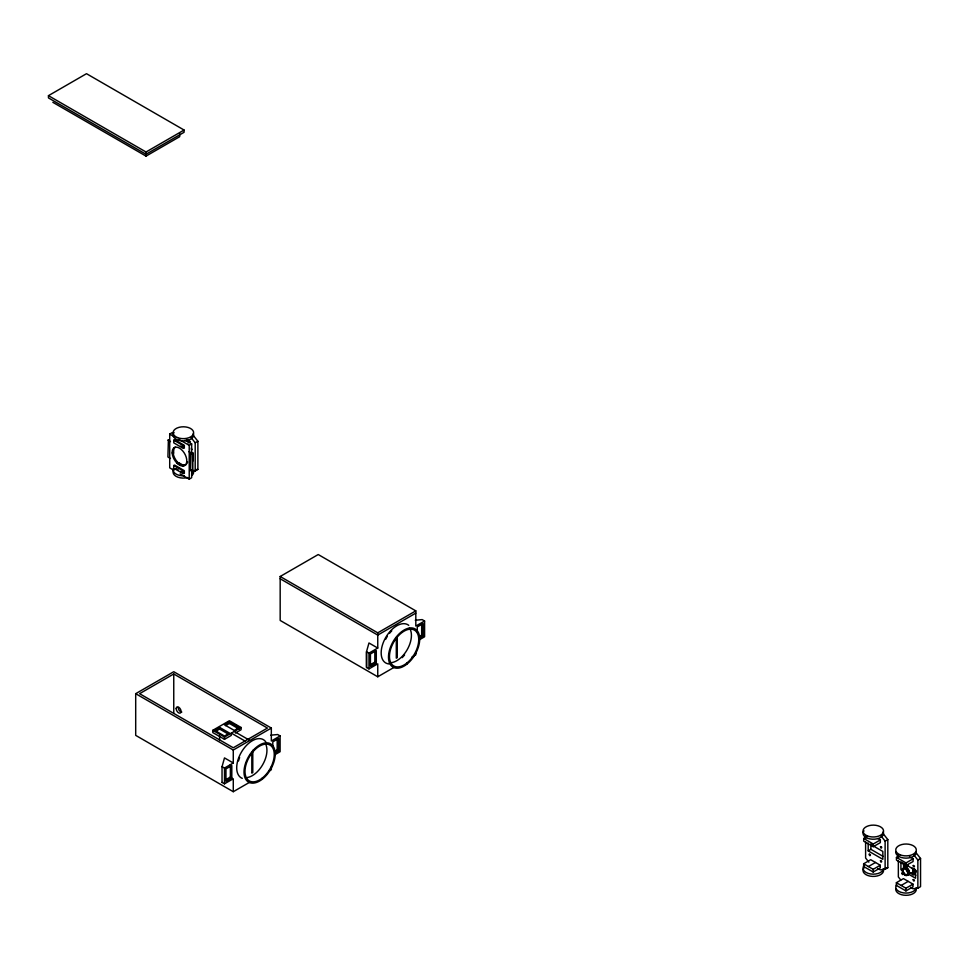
<?xml version="1.0" encoding="UTF-8"?>
<svg xmlns="http://www.w3.org/2000/svg" width="969" height="969" viewBox="0 0 969 969"><rect width="100%" height="100%" fill="white"/><g stroke="black" fill="none" stroke-linecap="round" stroke-linejoin="round"><path stroke-width="1.45" d="M275.099 754.609L280.114 751.714L280.114 735.943L271.332 741.006L271.332 728.058L173.754 671.723L135.696 693.683L135.696 735.374L233.275 791.709L233.275 778.761L224.493 783.824L222.058 782.419M233.275 762.978L224.493 757.915L222.058 766.649L224.493 768.054L233.275 762.978L233.275 750.03L271.332 728.058M377.753 676.786L377.753 663.826L368.971 668.889L366.536 667.484L366.512 651.701L368.971 642.98L377.753 648.043L377.753 632.842L280.174 576.494L280.174 620.439L377.753 676.786L394.25 667.253M192.892 461.014L192.916 453.141M863.633 863.791L863.633 866.492L873.19 872.015L880.264 867.933L880.264 865.232L870.707 859.709L863.633 863.791L873.202 869.314L880.264 865.232M867.243 836.453L863.706 838.488L863.706 841.189L873.263 846.712L880.336 842.63L880.336 839.929L877.95 838.548M870.646 844.423L882.844 851.46L882.832 859.333L868.188 850.879L868.212 843.018M868.188 850.879L870.877 849.328L870.889 844.084M873.19 872.015L873.202 869.314M873.263 846.712L873.275 844.011L880.336 839.929M896.373 882.698L896.373 885.4L905.93 890.911L913.004 886.841L913.004 884.14L903.447 878.617L896.373 882.698L905.942 888.222L913.004 884.14M898.808 856.039L896.446 857.395L896.446 860.097L906.827 866.153L907.856 865.559L906.875 864.99A1.381 0.799 60 0 0 906.245 864.893M903.629 864.3L903.617 868.236L900.928 869.787L900.952 861.913L915.584 870.368L915.56 878.241L908.244 874.014M905.93 890.911L905.942 888.222M906.003 865.62L906.015 862.919L913.077 858.837L909.491 856.766M913.077 858.837L913.077 861.538L905.845 865.583A1.381 0.799 60 0 0 905.676 867.727M48.45 95.665L86.507 73.692L184.086 130.04L184.086 132.293L146.028 154.253L48.45 97.917L48.45 95.665L146.028 152L184.086 130.04M52.847 102.314L146.028 156.118L179.689 136.677L179.689 133.746M173.608 470.122L169.708 467.87L169.708 434.076L172.143 432.658M170.483 458.494L167.916 457.005L168.4 439.829M188.059 442.966L190.408 441.61L186.823 439.538M178.817 439.332L189.221 445.34L191.656 443.923L191.656 454.219M191.535 471.394L195.193 470.97L195.193 442.797L197.882 441.246L193.001 435.045M190.711 452.366L190.178 470.704L190.711 470.389M192.783 452.693L191.317 453.54A1.381 0.799 60 0 1 191.814 453.964M189.742 452.705L192.795 453.904L192.795 470.813L189.742 469.614M195.193 470.97L197.882 469.408L197.882 441.246M180.113 473.877L189.221 479.134L191.656 477.729L191.656 470.389M280.174 576.494L318.232 554.534L415.81 610.87L415.81 626.071L424.592 621.008L424.592 636.778L419.577 639.673M173.754 673.976L139.597 693.683L233.275 747.777L267.432 728.058L173.754 673.976L173.754 713.402M377.753 632.842L415.81 610.87M245.121 741.091L231.325 733.121L231.325 735.374L224.493 739.323L212.78 732.564L212.78 730.311L229.374 720.73L241.087 727.489L241.087 729.742L235.394 733.036M415.81 613.123L377.753 635.095L280.174 578.759M219.612 727.38L214.537 730.311L224.493 736.052L229.568 733.121L219.612 727.38L219.612 729.063L228.321 734.09M229.374 721.748L224.299 724.679L234.256 730.42L239.331 727.489L229.374 721.748L229.374 723.431L239.331 729.185M215.808 731.268L219.612 729.063M225.571 725.636L229.374 723.431M366.536 667.484L366.536 651.713L368.971 653.118L377.753 648.043M212.78 730.311L224.493 737.07L241.087 727.489M370.146 664.831L374.833 662.13L376.299 662.978L376.299 650.587L370.437 653.966L370.437 666.357L376.299 662.978M419.323 636.439L421.672 635.095L423.126 635.93L423.126 623.539L417.276 626.919L417.276 632.43M419.613 637.965L423.126 635.93M412.007 657.006L415.81 654.814L415.81 651.931M225.668 779.766L230.356 777.065L231.809 777.913L231.809 765.522L225.959 768.901L225.959 781.293L231.809 777.913M274.845 751.375L277.182 750.03L278.648 750.866L278.648 738.475L272.798 741.854L272.798 747.365M275.135 752.901L278.648 750.866M233.275 791.709L249.772 782.189M268.801 771.203L271.332 769.749L271.332 766.867M877.805 868.454L880.24 869.859L885.121 869.29L885.121 841.128L887.81 839.566L882.929 833.376M868.418 866.552L875.491 862.471M885.121 869.29L887.81 867.739L887.81 839.566M910.545 887.35L912.98 888.755L917.861 888.198L917.861 860.024L920.55 858.473L915.669 852.272M914.627 868.963L913.161 869.811L914.142 870.368A1.381 0.799 60 0 1 915.111 872.064A1.381 0.799 60 0 1 914.142 872.621L913.161 872.064L913.161 874.825L914.627 873.977M914.142 870.368L915.172 869.774A1.381 0.799 60 0 1 916.141 871.47A1.381 0.799 60 0 1 915.172 872.027L913.161 872.064M914.142 872.621L915.608 871.785M901.158 885.46L908.219 881.378M917.861 888.198L920.55 886.647L920.55 858.473M195.447 469.699L197.882 469.408M885.375 868.018L887.81 867.739M415.277 620.233L422.157 619.603L424.592 621.008M270.799 735.168L277.679 734.538L280.114 735.943M191.22 449.907L191.959 449.483L191.22 448.211M185.152 440.168L191.656 443.923M169.708 434.076L174.904 437.08M174.59 439.708L184.34 445.34L184.34 448.15L180.682 446.043M863.706 838.488L873.275 844.011M896.446 857.395L906.015 862.919M914.191 869.217L915.172 869.774M191.377 452.378L192.346 452.935A1.381 0.799 60 0 1 193.097 453.771M188.943 451.687L192.795 453.904M167.916 440.108L170.483 441.585M870.877 849.328L883.074 856.378M913.379 873.868L915.814 875.273M910.63 873.36L913.161 874.825M178.671 462.661L183.807 465.617M176.903 462.201L183.323 465.907M177.157 463.194L181.07 465.447M174.59 465.059L184.34 470.692L184.34 473.502L180.682 471.394M175.801 468.572L178.248 469.989M234.256 731.438L249.312 740.122M135.696 693.683L233.275 750.03M913.791 854.864L917.861 860.024M881.051 835.956L885.121 841.128M900.782 880.022L898.348 876.933L898.348 860.617M868.854 862.156L865.608 858.025L865.608 841.722M191.123 437.637L195.193 442.797M914.191 871.47L914.191 874.232M904.138 864.033L904.138 868.26M903.702 864.287L903.702 868.515M898.348 854.694L898.348 857.65M865.608 835.787L865.608 838.754M421.672 624.072L421.672 635.095M397.278 636.875L397.278 657.624L396.297 658.193L396.297 637.432M374.833 651.12L374.833 662.13M368.971 653.118L368.971 668.889M277.182 739.008L277.182 750.03M252.788 750.321L252.788 772.559L251.819 773.129L251.819 752.368M230.356 764.674L230.356 777.065M224.493 737.07L224.493 739.323M224.493 768.054L224.493 783.824M222.034 766.636L222.034 782.455M219.612 736.028L219.612 740.473M192.31 454.195L192.31 471.091M189.221 445.34L189.221 479.134M146.028 152L146.028 156.118M193.291 433.446A10.284 5.935 0 0 1 182.463 440.895A10.284 5.935 0 0 1 174.045 432.465M193.291 470.631A10.284 5.935 0 0 1 191.789 475.561M187.707 477.535A10.284 5.935 0 0 1 176.092 476.36A10.284 5.935 0 0 1 174.045 469.65M193.606 470.425A10.284 5.935 0 0 1 191.789 473.308M184.255 475.815A10.284 5.935 0 0 1 173.439 468.366M185.018 465.12A10.344 5.971 60 0 1 182.378 464.854M173.778 453.25A10.344 5.971 60 0 1 173.778 449.955M174.19 448.611A10.344 5.971 60 0 1 174.868 447.533M186.496 464.26A10.344 5.971 60 0 1 175.777 459.912A10.344 5.971 60 0 1 175.244 447.097M187.598 461.85A10.344 5.971 60 0 1 187.174 463.194M883.219 868.951A10.284 5.935 0 0 1 872.403 876.4A10.284 5.935 0 0 1 863.973 867.982M883.534 868.757A10.284 5.935 0 0 1 870.634 873.965A10.284 5.935 0 0 1 863.973 865.729M883.219 831.765A10.284 5.935 0 0 1 872.403 839.215A10.284 5.935 0 0 1 863.973 830.796M912.059 867.909A4.142 2.386 60 0 1 912.798 871.7A4.142 2.386 60 0 1 910.569 872.754M907.117 866.783A4.142 2.386 60 0 1 908.365 865.353M903.702 868.757A4.142 2.386 60 0 1 906.96 867.945A4.142 2.386 60 0 1 909.503 872.984A4.142 2.386 60 0 1 906.584 874.462M904.15 868.503A3.731 2.156 60 0 1 908.438 870.005A3.731 2.156 60 0 1 907.59 874.474M916.274 888.876A10.284 5.935 0 0 1 906.027 895.32A10.284 5.935 0 0 1 895.792 888.876M916.274 887.652A10.284 5.935 0 0 1 903.374 892.873A10.284 5.935 0 0 1 896.713 884.624M916.274 851.69A10.284 5.935 0 0 1 906.027 858.146A10.284 5.935 0 0 1 895.792 851.69M266.063 745.04A20.7 11.955 -60 0 1 262.66 764.735A20.7 11.955 -60 0 1 247.301 777.526M238.556 760.919A20.7 11.955 -60 0 1 239.634 757.625M242.274 778.361A22.081 12.742 -60 0 1 242.274 750.745A22.081 12.742 -60 0 1 265.821 741.939M181.809 712.045A3.452 1.986 60 0 1 178.151 707.491M409.463 628.057A20.7 11.955 -60 0 1 407.137 649.799A20.7 11.955 -60 0 1 389.465 662.687M385.577 639.431A20.7 11.955 -60 0 1 387.382 636.306M389.465 633.411A20.7 11.955 -60 0 1 391.779 630.831M404.594 654.923A22.081 12.742 -60 0 1 402.123 657.685M388.981 663.947A22.081 12.742 -60 0 1 384.826 639.14A22.081 12.742 -60 0 1 408.748 625.332M173.705 465.471L173.705 468.172L183.262 473.684L183.274 470.995L173.705 465.471M173.778 440.168L173.778 442.869L183.335 448.393L183.347 445.692L173.778 440.168M869.254 854.173C869.157 857.529 872.088 854.307 869.254 854.173M880.518 846.603C880.421 849.946 883.353 846.724 880.518 846.603M880.482 860.654C880.385 864.009 883.316 860.775 880.482 860.654M901.994 873.081C901.897 876.424 904.828 873.202 901.994 873.081M913.258 865.499C913.161 868.854 916.093 865.632 913.258 865.499M913.21 879.561C913.125 882.904 916.056 879.682 913.21 879.561M177.472 437.588A10.284 5.935 0 0 0 193.606 433.24A10.284 5.935 0 0 0 179.023 427.341A10.284 5.935 0 0 0 177.472 437.588M172.167 452.947A10.344 5.971 60 0 0 183.529 465.98A10.344 5.971 60 0 0 182.705 450.9A10.344 5.971 60 0 0 172.167 452.947M867.4 835.92A10.284 5.935 0 0 0 883.534 831.572A10.284 5.935 0 0 0 868.951 825.673A10.284 5.935 0 0 0 867.4 835.92M902.975 870.319A3.731 2.156 60 0 0 907.069 875.019A3.731 2.156 60 0 0 906.766 869.581A3.731 2.156 60 0 0 902.975 870.319M902.745 870.198A4.058 2.338 60 0 0 907.202 875.322A4.058 2.338 60 0 0 906.875 869.399A4.058 2.338 60 0 0 902.745 870.198M902.248 870.489A4.058 2.338 60 0 0 906.705 875.601A4.058 2.338 60 0 0 906.378 869.678A4.058 2.338 60 0 0 902.248 870.489M902.49 870.598A3.731 2.156 60 0 0 906.584 875.298A3.731 2.156 60 0 0 906.281 869.871A3.731 2.156 60 0 0 902.49 870.598M900.14 854.815A10.284 5.935 0 0 0 916.274 850.467A10.284 5.935 0 0 0 901.691 844.568A10.284 5.935 0 0 0 900.14 854.815M262.333 779.173A22.081 12.742 -60 0 0 271.586 744.495A22.081 12.742 -60 0 0 244.951 765.292A22.081 12.742 -60 0 0 262.333 779.173M262.163 778.155A20.7 11.955 -60 0 0 270.835 745.645A20.7 11.955 -60 0 0 245.872 765.147A20.7 11.955 -60 0 0 262.163 778.155M176.188 708.618A3.452 1.986 60 0 0 179.859 713.172A3.452 1.986 60 0 0 179.859 708.291A3.452 1.986 60 0 0 176.188 708.618M406.81 664.237A22.081 12.742 -60 0 0 416.064 629.559A22.081 12.742 -60 0 0 389.429 650.356A22.081 12.742 -60 0 0 406.81 664.237M406.641 663.22A20.7 11.955 -60 0 0 415.313 630.71A20.7 11.955 -60 0 0 390.35 650.211A20.7 11.955 -60 0 0 406.641 663.22"/></g></svg>
